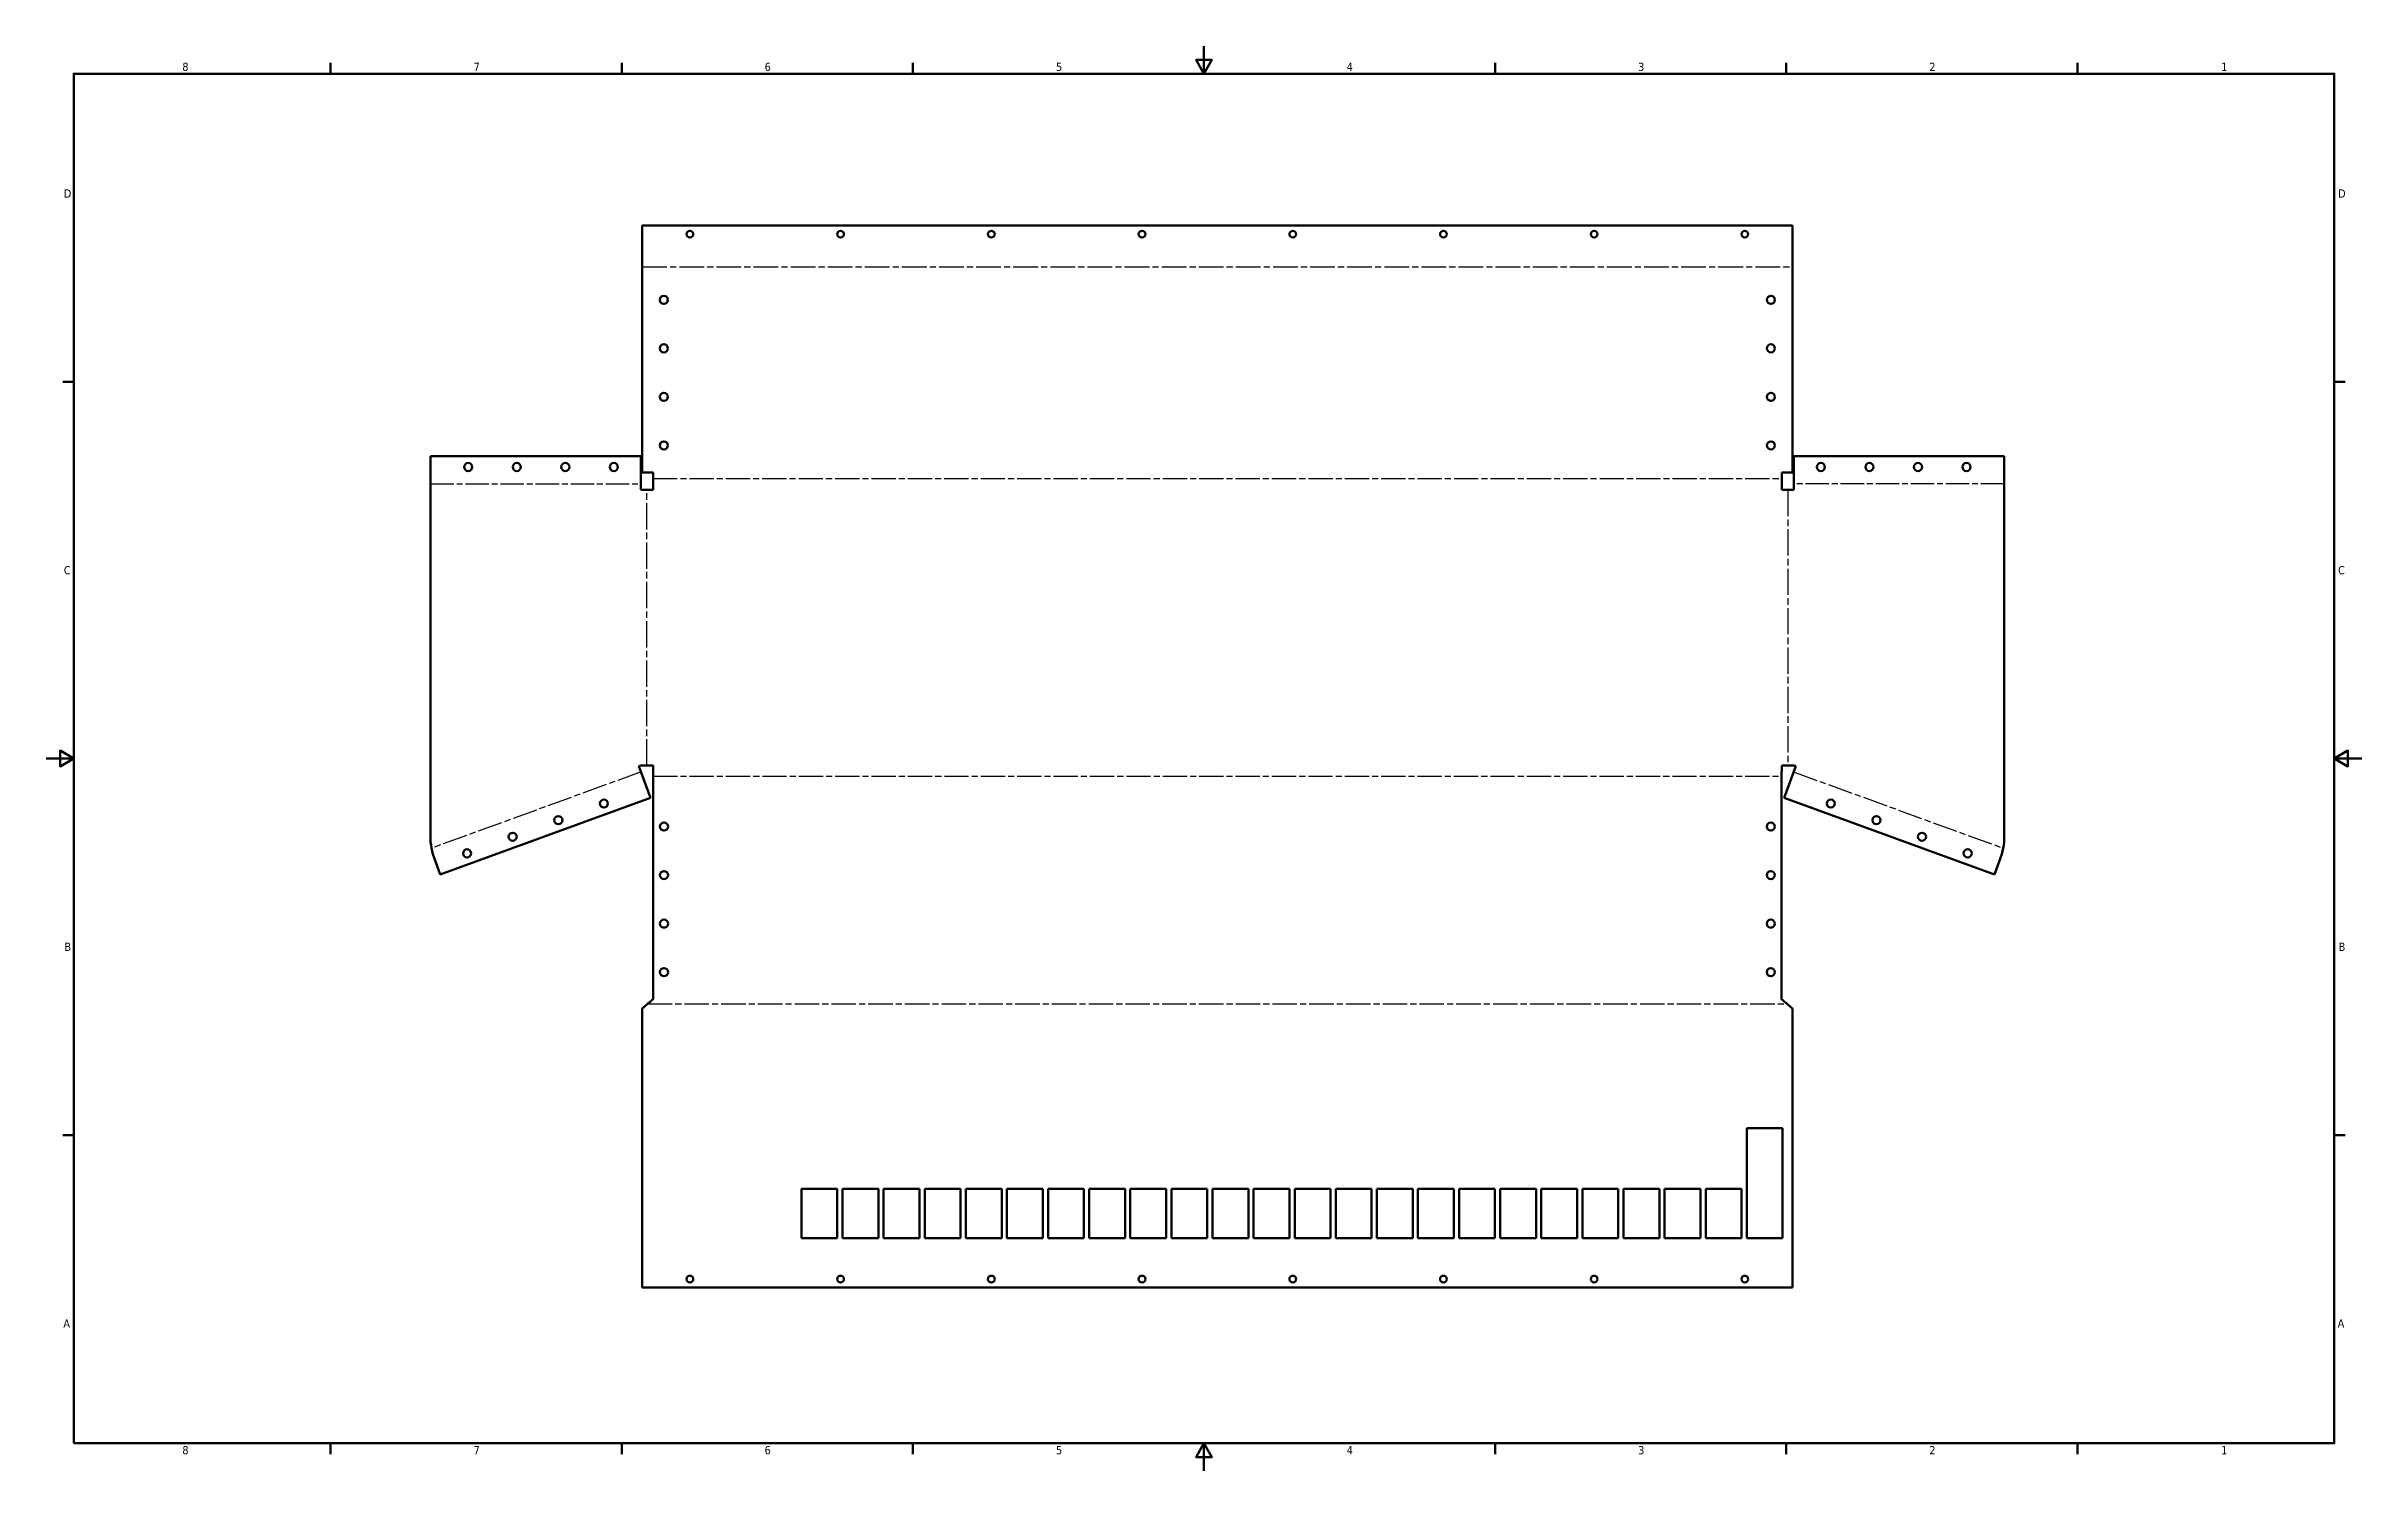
# Model space of a CAD drawing. Header units: millimetres. Extents: x 3 to 861, y 15 to 544.
import ezdxf

# ---------------------------------------------------------------- set-up
doc = ezdxf.new("R2010")
doc.units = ezdxf.units.MM
doc.linetypes.add('CHAIN', pattern=[0.7087, 0.4724, -0.0591, 0.1181, -0.0591])
for name, color, linetype, lineweight in [('Bend Centerline (ANSI)', 7, 'CHAIN', 25), ('Border (ANSI)', 7, 'Continuous', 70), ('Visible (ANSI)', 7, 'Continuous', 50)]:
    doc.layers.add(name, color=color, linetype=linetype, lineweight=lineweight)
doc.styles.add('Note Text (ANSI)', font='tahoma.ttf')

# ---------------------------------------------------------------- blocks, each defined once
blk = doc.blocks.new('Borders Default Border')
at = {"layer": 'Border (ANSI)'}
for p, q in [((107.95, 533.4), (107.95, 537.46)), ((215.9, 533.4), (215.9, 537.46)), ((323.85, 533.4), (323.85, 537.46)), ((539.75, 533.4), (539.75, 537.46)), ((647.7, 533.4), (647.7, 537.46)), ((755.65, 533.4), (755.65, 537.46)), ((12.7, 419.1), (8.64, 419.1)), ((850.9, 419.1), (854.96, 419.1)), ((12.7, 139.7), (8.64, 139.7)), ((850.9, 139.7), (854.96, 139.7)), ((107.95, 25.4), (107.95, 21.34)), ((215.9, 25.4), (215.9, 21.34)), ((323.85, 25.4), (323.85, 21.34)), ((539.75, 25.4), (539.75, 21.34)), ((647.7, 25.4), (647.7, 21.34)), ((755.65, 25.4), (755.65, 21.34))]:
    blk.add_line(p, q, dxfattribs=at)
at = {"layer": 'Border (ANSI)', "flags": 128}
for points in [[(431.8, 543.56), (431.8, 533.4), (428.87, 538.48), (434.73, 538.48), (431.8, 533.4)], [(12.7, 25.4), (12.7, 533.4), (850.9, 533.4), (850.9, 25.4), (12.7, 25.4)], [(2.54, 279.4), (12.7, 279.4), (7.62, 282.33), (7.62, 276.47), (12.7, 279.4)], [(861.06, 279.4), (850.9, 279.4), (855.98, 282.33), (855.98, 276.47), (850.9, 279.4)], [(431.8, 15.24), (431.8, 25.4), (428.87, 20.32), (434.73, 20.32), (431.8, 25.4)]]:
    blk.add_lwpolyline(points, dxfattribs=at)
at = {"layer": 'Border (ANSI)', "char_height": 3.05, "attachment_point": 7, "style": 'Note Text (ANSI)'}
for s, insert in [('8', (52.98, 534.35)), ('7', (160.98, 534.42)), ('6', (268.9, 534.35)), ('5', (376.93, 534.35)), ('4', (484.71, 534.42)), ('3', (592.78, 534.35)), ('2', (700.75, 534.42)), ('1', (808.94, 534.42)), ('D', (9.04, 487.43)), ('D', (852.32, 487.43)), ('C', (9.04, 347.67)), ('C', (852.32, 347.67)), ('B', (9.23, 208.03)), ('B', (852.51, 208.03)), ('A', (8.86, 68.33)), ('A', (852.14, 68.33)), ('8', (52.98, 21.27)), ('7', (160.98, 21.34)), ('6', (268.9, 21.27)), ('5', (376.93, 21.27)), ('4', (484.71, 21.34)), ('3', (592.78, 21.27)), ('2', (700.75, 21.34)), ('1', (808.94, 21.34))]:
    blk.add_mtext(s, dxfattribs=dict(at, insert=insert))

msp = doc.modelspace()

# ---------------------------------------------------------------- linework, layer by layer
at = {"layer": 'Bend Centerline (ANSI)', "ltscale": 19.413101}
msp.add_line((223.51, 461.8), (650.01, 461.8), dxfattribs=at)
at = {"layer": 'Bend Centerline (ANSI)', "ltscale": 18.343445}
for p, q in [((144.98, 381.26), (222.98, 381.26)), ((728.53, 381.26), (650.53, 381.26))]:
    msp.add_line(p, q, dxfattribs=at)
at = {"layer": 'Bend Centerline (ANSI)', "ltscale": 20.602503}
for p, q in [((225.25, 276.79), (225.25, 379)), ((648.27, 379), (648.27, 276.79))]:
    msp.add_line(p, q, dxfattribs=at)
at = {"layer": 'Bend Centerline (ANSI)', "ltscale": 19.048964}
msp.add_line((227.51, 383.27), (646.01, 383.27), dxfattribs=at)
at = {"layer": 'Bend Centerline (ANSI)', "ltscale": 19.435091}
for p, q in [((223.07, 274.42), (145.42, 246.15)), ((650.44, 274.42), (728.1, 246.15))]:
    msp.add_line(p, q, dxfattribs=at)
at = {"layer": 'Bend Centerline (ANSI)', "ltscale": 19.044355}
msp.add_line((227.56, 272.85), (645.96, 272.85), dxfattribs=at)
at = {"layer": 'Bend Centerline (ANSI)', "ltscale": 19.228727}
msp.add_line((225.53, 188.4), (647.98, 188.4), dxfattribs=at)
at = {"layer": 'Visible (ANSI)'}
for p, q in [((223.51, 477.06), (650.01, 477.06)), ((223.51, 385.53), (223.51, 477.06)), ((650.01, 477.06), (650.01, 385.53)), ((144.98, 391.52), (222.98, 391.52)), ((144.98, 248.4), (144.98, 391.52)), ((222.98, 391.52), (222.98, 379)), ((650.53, 379), (650.53, 391.52)), ((650.53, 391.52), (728.53, 391.52)), ((728.53, 391.52), (728.53, 248.4)), ((227.51, 379), (222.98, 379)), ((223.51, 385.53), (227.51, 385.53)), ((227.51, 385.53), (227.51, 381.01)), ((227.51, 381.01), (227.51, 379)), ((646.01, 381.01), (646.01, 385.53)), ((646.01, 385.53), (650.01, 385.53)), ((646.01, 379), (646.01, 381.01)), ((650.53, 379), (646.01, 379)), ((222.3, 276.54), (222.98, 276.79)), ((222.3, 276.54), (226.58, 264.78)), ((222.98, 276.79), (227.51, 276.79)), ((227.51, 276.79), (227.51, 274.61)), ((646.01, 276.79), (650.53, 276.79)), ((646.01, 274.61), (646.01, 276.79)), ((646.93, 264.78), (651.22, 276.54)), ((650.53, 276.79), (651.22, 276.54)), ((227.51, 274.61), (227.56, 274.61)), ((227.56, 190.16), (227.56, 274.61)), ((645.96, 274.61), (645.96, 190.16)), ((645.96, 274.61), (646.01, 274.61)), ((226.58, 264.78), (148.58, 236.39)), ((724.93, 236.39), (646.93, 264.78)), ((148.58, 236.39), (145.85, 243.9)), ((727.67, 243.9), (724.93, 236.39)), ((223.51, 83.16), (223.51, 186.64)), ((650.01, 186.64), (650.01, 83.16)), ((633.06, 142.26), (646.36, 142.26)), ((633.06, 101.46), (633.06, 142.26)), ((646.36, 142.26), (646.36, 101.46)), ((282.54, 119.76), (295.84, 119.76)), ((282.54, 101.46), (282.54, 119.76)), ((295.84, 119.76), (295.84, 101.46)), ((297.78, 119.76), (311.08, 119.76)), ((297.78, 101.46), (297.78, 119.76)), ((311.08, 119.76), (311.08, 101.46)), ((313.02, 119.76), (326.32, 119.76)), ((313.02, 101.46), (313.02, 119.76)), ((326.32, 119.76), (326.32, 101.46)), ((328.26, 119.76), (341.56, 119.76)), ((328.26, 101.46), (328.26, 119.76)), ((341.56, 119.76), (341.56, 101.46)), ((343.5, 119.76), (356.8, 119.76)), ((343.5, 101.46), (343.5, 119.76)), ((356.8, 119.76), (356.8, 101.46)), ((358.74, 119.76), (372.04, 119.76)), ((358.74, 101.46), (358.74, 119.76)), ((372.04, 119.76), (372.04, 101.46)), ((373.98, 119.76), (387.28, 119.76)), ((373.98, 101.46), (373.98, 119.76)), ((387.28, 119.76), (387.28, 101.46)), ((389.22, 119.76), (402.52, 119.76)), ((389.22, 101.46), (389.22, 119.76)), ((402.52, 119.76), (402.52, 101.46)), ((404.46, 119.76), (417.76, 119.76)), ((404.46, 101.46), (404.46, 119.76)), ((417.76, 119.76), (417.76, 101.46)), ((419.7, 119.76), (433, 119.76)), ((419.7, 101.46), (419.7, 119.76)), ((433, 119.76), (433, 101.46)), ((434.94, 119.76), (448.24, 119.76)), ((434.94, 101.46), (434.94, 119.76)), ((448.24, 119.76), (448.24, 101.46)), ((450.18, 119.76), (463.48, 119.76)), ((450.18, 101.46), (450.18, 119.76)), ((463.48, 119.76), (463.48, 101.46)), ((465.42, 119.76), (478.72, 119.76)), ((465.42, 101.46), (465.42, 119.76)), ((478.72, 119.76), (478.72, 101.46)), ((480.66, 119.76), (493.96, 119.76)), ((480.66, 101.46), (480.66, 119.76)), ((493.96, 119.76), (493.96, 101.46)), ((495.9, 119.76), (509.2, 119.76)), ((495.9, 101.46), (495.9, 119.76)), ((509.2, 119.76), (509.2, 101.46)), ((511.14, 119.76), (524.44, 119.76)), ((511.14, 101.46), (511.14, 119.76)), ((524.44, 119.76), (524.44, 101.46)), ((526.38, 119.76), (539.68, 119.76)), ((526.38, 101.46), (526.38, 119.76)), ((539.68, 119.76), (539.68, 101.46)), ((541.62, 119.76), (554.92, 119.76)), ((541.62, 101.46), (541.62, 119.76)), ((554.92, 119.76), (554.92, 101.46)), ((556.86, 119.76), (570.16, 119.76)), ((556.86, 101.46), (556.86, 119.76)), ((570.16, 119.76), (570.16, 101.46)), ((572.1, 119.76), (585.4, 119.76)), ((572.1, 101.46), (572.1, 119.76)), ((585.4, 119.76), (585.4, 101.46)), ((587.34, 119.76), (600.64, 119.76)), ((587.34, 101.46), (587.34, 119.76)), ((600.64, 119.76), (600.64, 101.46)), ((602.58, 119.76), (615.88, 119.76)), ((602.58, 101.46), (602.58, 119.76)), ((615.88, 119.76), (615.88, 101.46)), ((617.82, 119.76), (631.12, 119.76)), ((617.82, 101.46), (617.82, 119.76)), ((631.12, 119.76), (631.12, 101.46)), ((295.84, 101.46), (282.54, 101.46)), ((311.08, 101.46), (297.78, 101.46)), ((326.32, 101.46), (313.02, 101.46)), ((341.56, 101.46), (328.26, 101.46)), ((356.8, 101.46), (343.5, 101.46)), ((372.04, 101.46), (358.74, 101.46)), ((387.28, 101.46), (373.98, 101.46)), ((402.52, 101.46), (389.22, 101.46)), ((417.76, 101.46), (404.46, 101.46)), ((433, 101.46), (419.7, 101.46)), ((448.24, 101.46), (434.94, 101.46)), ((463.48, 101.46), (450.18, 101.46)), ((478.72, 101.46), (465.42, 101.46)), ((493.96, 101.46), (480.66, 101.46)), ((509.2, 101.46), (495.9, 101.46)), ((524.44, 101.46), (511.14, 101.46)), ((539.68, 101.46), (526.38, 101.46)), ((554.92, 101.46), (541.62, 101.46)), ((570.16, 101.46), (556.86, 101.46)), ((585.4, 101.46), (572.1, 101.46)), ((600.64, 101.46), (587.34, 101.46)), ((615.88, 101.46), (602.58, 101.46)), ((631.12, 101.46), (617.82, 101.46)), ((646.36, 101.46), (633.06, 101.46)), ((650.01, 83.16), (223.51, 83.16))]:
    msp.add_line(p, q, dxfattribs=at)
for centre, radius in [((241.18, 473.88), 1.25), ((297.06, 473.88), 1.25), ((352.94, 473.88), 1.25), ((408.82, 473.88), 1.25), ((464.7, 473.88), 1.25), ((520.58, 473.88), 1.25), ((576.46, 473.88), 1.25), ((632.34, 473.88), 1.25), ((231.51, 449.53), 1.5), ((642.01, 449.53), 1.5), ((231.51, 431.53), 1.5), ((642.01, 431.53), 1.5), ((231.51, 413.53), 1.5), ((642.01, 413.53), 1.5), ((231.51, 395.53), 1.5), ((642.01, 395.53), 1.5), ((158.98, 387.52), 1.5), ((176.98, 387.52), 1.5), ((194.98, 387.52), 1.5), ((212.98, 387.52), 1.5), ((660.53, 387.52), 1.5), ((678.53, 387.52), 1.5), ((696.53, 387.52), 1.5), ((714.53, 387.52), 1.5), ((192.39, 256.53), 1.5), ((209.3, 262.69), 1.5), ((664.21, 262.69), 1.5), ((681.13, 256.53), 1.5), ((175.47, 250.38), 1.5), ((231.56, 254.16), 1.5), ((641.96, 254.16), 1.5), ((698.04, 250.38), 1.5), ((158.56, 244.22), 1.5), ((714.96, 244.22), 1.5), ((231.56, 236.16), 1.5), ((641.96, 236.16), 1.5), ((231.56, 218.16), 1.5), ((641.96, 218.16), 1.5), ((231.56, 200.16), 1.5), ((641.96, 200.16), 1.5), ((241.18, 86.33), 1.25), ((297.06, 86.33), 1.25), ((352.94, 86.33), 1.25), ((408.82, 86.33), 1.25), ((464.7, 86.33), 1.25), ((520.58, 86.33), 1.25), ((576.46, 86.33), 1.25), ((632.34, 86.33), 1.25)]:
    msp.add_circle(centre, radius, dxfattribs=at)
for points in [[(145.85, 243.9), (145.56, 245.4), (145.27, 246.9), (144.98, 248.4)], [(728.53, 248.4), (728.24, 246.9), (727.96, 245.4), (727.67, 243.9)], [(225.51, 188.38), (226.19, 188.97), (226.87, 189.57), (227.56, 190.16)], [(645.96, 190.16), (646.64, 189.57), (647.32, 188.97), (648.01, 188.38)], [(223.51, 186.64), (224.17, 187.22), (224.84, 187.8), (225.51, 188.38)], [(648.01, 188.38), (648.67, 187.8), (649.34, 187.22), (650.01, 186.64)]]:
    msp.add_open_spline(points, degree=3, dxfattribs=at)

# ---------------------------------------------------------------- block references
msp.add_blockref('Borders Default Border', (0, 0))

doc.saveas('drawing.dxf')
